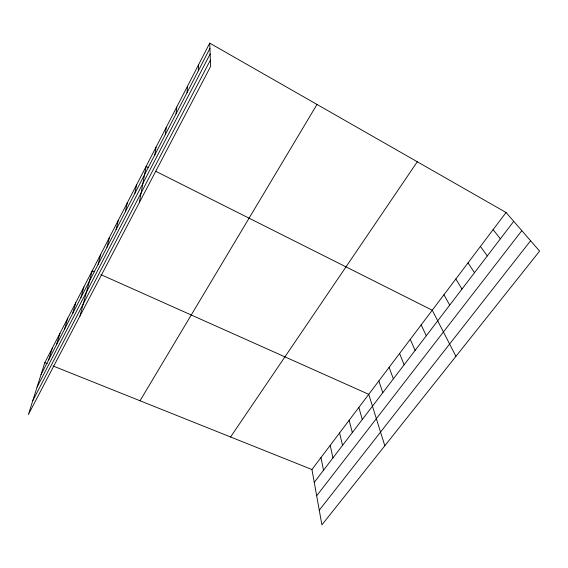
<?xml version="1.0" encoding="UTF-8"?>
<svg xmlns="http://www.w3.org/2000/svg" width="568" height="568" viewBox="0 0 568 568"><rect width="100%" height="100%" fill="white"/><g stroke="black" fill="none" stroke-linecap="round" stroke-linejoin="round"><path stroke-width="0.85" d="M198.346 70.78L198.466 64.951M187.042 92.598L187.483 86.23M176.03 113.877L176.762 107.004M165.281 134.644L166.296 127.282M154.787 154.901L156.072 147.091M139.309 202.655L146.09 166.438L148.461 167.631M134.836 193.432L136.618 184.792M125.343 211.765L127.353 202.74M116.064 229.685L118.286 220.299M106.99 247.208L109.425 237.481M98.115 264.354L100.742 254.294M79.96 316.028L92.243 270.759L94.608 271.816M80.933 297.54L83.929 286.875M72.619 313.6L75.778 302.659M64.475 329.334L67.798 318.123M56.495 344.74L59.981 333.274M48.685 359.828L52.313 348.127M209.727 43.133L44.801 362.682L28.4 414.519L210.621 66.435L209.727 43.133L506.06 212.496L539.6 251.113L321.9 524.867L311.946 469.537L506.06 212.496M41.031 374.61L209.926 48.401M37.069 387.127L210.146 53.988M32.781 400.681L210.38 60.109M140.026 400.767L316.994 104.441M230.572 436.984L417.302 161.766M314.253 482.381L513.742 221.343M316.667 495.786L521.829 230.651M319.266 510.213L530.604 240.761M44.801 362.682L47.265 363.662M52.994 365.955L311.946 469.537M100.912 274.628L368.746 394.32L384.813 445.752M155.582 171.202L432.262 310.22L455.934 356.328M493.102 229.649L500.38 238.83M480.421 246.448L487.301 255.941M468.004 262.892L474.507 272.69M455.841 278.994L461.983 289.076M443.927 294.764L449.721 305.123M421.158 324.917L426.291 335.773M410.274 339.337L415.101 350.421M399.588 353.474L404.125 364.777M389.115 367.347L393.368 378.856M378.835 380.965L382.818 392.665M358.841 407.433L362.306 419.511M349.121 420.306L352.337 432.553M339.572 432.951L342.554 445.355M330.2 445.362L332.947 457.922M320.991 457.552L323.519 470.261"/></g></svg>
